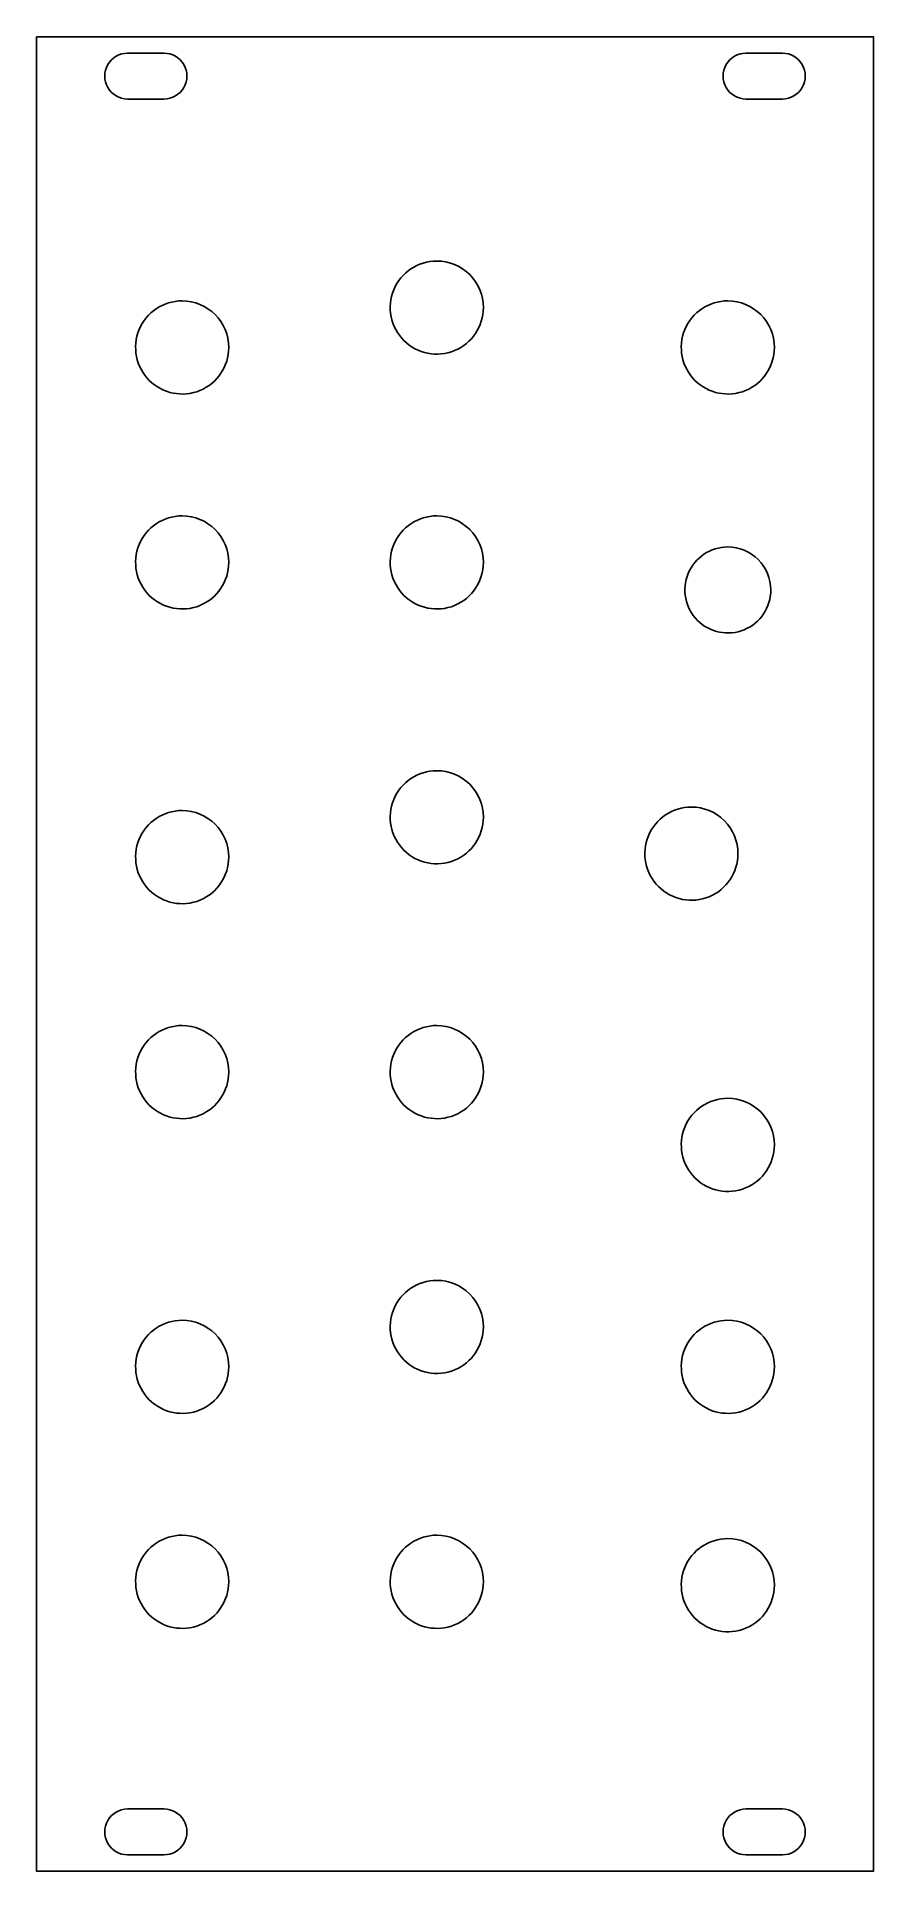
# Model space of a CAD drawing. Header units: millimetres. Extents: x 0 to 58, y 0 to 128.
import ezdxf

# ---------------------------------------------------------------- set-up
doc = ezdxf.new("R2010")
doc.units = ezdxf.units.MM
doc.layers.add('Cut', color=7, linetype='CONTINUOUS')

msp = doc.modelspace()

# ---------------------------------------------------------------- linework, layer by layer
at = {"layer": 'Cut', "color": 7}
for points in [[(0.05, 128.05009), (58.47, 128.05009), (58.47, 0.05009), (0.05, 0.05009)], [(27.99, 112.40009)], [(10.21, 109.62009)], [(48.31, 109.62009)], [(10.21, 94.62009)], [(27.99, 94.62009)], [(48.31, 92.45009)], [(27.99, 76.84009)], [(45.77, 74.30009)], [(10.21, 74.06009)], [(10.21, 59.06009)], [(27.99, 59.06009)], [(48.31, 53.98009)], [(27.99, 41.28009)], [(10.21, 38.50009)], [(48.31, 38.50009)], [(10.21, 23.50009)], [(27.99, 23.50009)], [(48.31, 23.26009)]]:
    msp.add_lwpolyline(points, close=True, dxfattribs=at)
for points in [[(6.4, 126.90009), (8.94, 126.90009)], [(49.58, 126.90009), (52.12, 126.90009)], [(6.4, 123.70009), (8.94, 123.70009)], [(49.58, 123.70009), (52.12, 123.70009)], [(6.4, 4.40009), (8.94, 4.40009)], [(49.58, 4.40009), (52.12, 4.40009)], [(6.4, 1.20009), (8.94, 1.20009)], [(49.58, 1.20009), (52.12, 1.20009)]]:
    msp.add_lwpolyline(points, dxfattribs=at)
for points in [[(6.4, 126.90009), (5.828375, 126.90009), (5.300172, 126.595132), (5.014359, 126.10009)], [(10.325641, 126.10009), (10.039828, 126.595132), (9.511625, 126.90009), (8.94, 126.90009)], [(49.58, 126.90009), (49.008375, 126.90009), (48.480172, 126.595132), (48.194359, 126.10009)], [(53.505641, 126.10009), (53.219828, 126.595132), (52.691625, 126.90009), (52.12, 126.90009)], [(5.014359, 126.10009), (4.728547, 125.605048), (4.728547, 124.995132), (5.014359, 124.50009)], [(10.325641, 124.50009), (10.611453, 124.995132), (10.611453, 125.605048), (10.325641, 126.10009)], [(48.194359, 126.10009), (47.908547, 125.605048), (47.908547, 124.995132), (48.194359, 124.50009)], [(53.505641, 124.50009), (53.791453, 124.995132), (53.791453, 125.605048), (53.505641, 126.10009)], [(5.014359, 124.50009), (5.300172, 124.005048), (5.828375, 123.70009), (6.4, 123.70009)], [(8.94, 123.70009), (9.511625, 123.70009), (10.039828, 124.005048), (10.325641, 124.50009)], [(48.194359, 124.50009), (48.480172, 124.005048), (49.008375, 123.70009), (49.58, 123.70009)], [(52.12, 123.70009), (52.691625, 123.70009), (53.219828, 124.005048), (53.505641, 124.50009)], [(27.99, 112.40009), (26.675498, 112.40009), (25.49043, 111.608253), (24.987392, 110.393811)], [(30.288097, 111.448187), (29.678604, 112.05768), (28.851954, 112.40009), (27.99, 112.40009)], [(31.24, 109.15009), (31.24, 110.012044), (30.89759, 110.838694), (30.288097, 111.448187)], [(24.987392, 110.393811), (24.484353, 109.179369), (24.762409, 107.781486), (25.691903, 106.851993)], [(10.21, 109.62009), (8.895498, 109.62009), (7.71043, 108.828253), (7.207392, 107.613811)], [(12.508097, 108.668187), (11.898604, 109.27768), (11.071954, 109.62009), (10.21, 109.62009)], [(29.233721, 106.147482), (30.448163, 106.65052), (31.24, 107.835588), (31.24, 109.15009)], [(48.31, 109.62009), (46.995498, 109.62009), (45.81043, 108.828253), (45.307392, 107.613811)], [(50.608097, 108.668187), (49.998604, 109.27768), (49.171954, 109.62009), (48.31, 109.62009)], [(7.207392, 107.613811), (6.704353, 106.399369), (6.982409, 105.001486), (7.911903, 104.071993)], [(13.46, 106.37009), (13.46, 107.232044), (13.11759, 108.058694), (12.508097, 108.668187)], [(45.307392, 107.613811), (44.804353, 106.399369), (45.082409, 105.001486), (46.011903, 104.071993)], [(51.56, 106.37009), (51.56, 107.232044), (51.21759, 108.058694), (50.608097, 108.668187)], [(11.453721, 103.367482), (12.668163, 103.87052), (13.46, 105.055588), (13.46, 106.37009)], [(25.691903, 106.851993), (26.621396, 105.922499), (28.019279, 105.644443), (29.233721, 106.147482)], [(49.553721, 103.367482), (50.768163, 103.87052), (51.56, 105.055588), (51.56, 106.37009)], [(7.911903, 104.071993), (8.841396, 103.142499), (10.239279, 102.864443), (11.453721, 103.367482)], [(46.011903, 104.071993), (46.941396, 103.142499), (48.339279, 102.864443), (49.553721, 103.367482)], [(10.21, 94.62009), (8.895498, 94.62009), (7.71043, 93.828253), (7.207392, 92.613811)], [(12.508097, 93.668187), (11.898604, 94.27768), (11.071954, 94.62009), (10.21, 94.62009)], [(13.46, 91.37009), (13.46, 92.232044), (13.11759, 93.058694), (12.508097, 93.668187)], [(27.99, 94.62009), (26.675498, 94.62009), (25.49043, 93.828253), (24.987392, 92.613811)], [(30.288097, 93.668187), (29.678604, 94.27768), (28.851954, 94.62009), (27.99, 94.62009)], [(31.24, 91.37009), (31.24, 92.232044), (30.89759, 93.058694), (30.288097, 93.668187)], [(7.207392, 92.613811), (6.704353, 91.399369), (6.982409, 90.001486), (7.911903, 89.071993)], [(24.987392, 92.613811), (24.484353, 91.399369), (24.762409, 90.001486), (25.691903, 89.071993)], [(48.31, 92.45009), (47.096613, 92.45009), (46.002704, 91.719163), (45.538361, 90.59814)], [(50.43132, 91.57141), (49.868711, 92.134019), (49.105649, 92.45009), (48.31, 92.45009)], [(11.453721, 88.367482), (12.668163, 88.87052), (13.46, 90.055588), (13.46, 91.37009)], [(29.233721, 88.367482), (30.448163, 88.87052), (31.24, 90.055588), (31.24, 91.37009)], [(51.31, 89.45009), (51.31, 90.245739), (50.993929, 91.008801), (50.43132, 91.57141)], [(45.538361, 90.59814), (45.074018, 89.477117), (45.330686, 88.186764), (46.18868, 87.32877)], [(7.911903, 89.071993), (8.841396, 88.142499), (10.239279, 87.864443), (11.453721, 88.367482)], [(25.691903, 89.071993), (26.621396, 88.142499), (28.019279, 87.864443), (29.233721, 88.367482)], [(49.45805, 86.678451), (50.579073, 87.142794), (51.31, 88.236703), (51.31, 89.45009)], [(46.18868, 87.32877), (47.046674, 86.470776), (48.337027, 86.214108), (49.45805, 86.678451)], [(27.99, 76.84009), (26.675498, 76.84009), (25.49043, 76.048253), (24.987392, 74.833811)], [(30.288097, 75.888187), (29.678604, 76.49768), (28.851954, 76.84009), (27.99, 76.84009)], [(31.24, 73.59009), (31.24, 74.452044), (30.89759, 75.278694), (30.288097, 75.888187)], [(24.987392, 74.833811), (24.484353, 73.619369), (24.762409, 72.221486), (25.691903, 71.291993)], [(45.77, 74.30009), (44.455498, 74.30009), (43.27043, 73.508253), (42.767392, 72.293811)], [(48.068097, 73.348187), (47.458604, 73.95768), (46.631954, 74.30009), (45.77, 74.30009)], [(10.21, 74.06009), (8.895498, 74.06009), (7.71043, 73.268253), (7.207392, 72.053811)], [(12.508097, 73.108187), (11.898604, 73.71768), (11.071954, 74.06009), (10.21, 74.06009)], [(13.46, 70.81009), (13.46, 71.672044), (13.11759, 72.498694), (12.508097, 73.108187)], [(29.233721, 70.587482), (30.448163, 71.09052), (31.24, 72.275588), (31.24, 73.59009)], [(49.02, 71.05009), (49.02, 71.912044), (48.67759, 72.738694), (48.068097, 73.348187)], [(7.207392, 72.053811), (6.704353, 70.839369), (6.982409, 69.441486), (7.911903, 68.511993)], [(42.767392, 72.293811), (42.264353, 71.079369), (42.542409, 69.681486), (43.471903, 68.751993)], [(11.453721, 67.807482), (12.668163, 68.31052), (13.46, 69.495588), (13.46, 70.81009)], [(25.691903, 71.291993), (26.621396, 70.362499), (28.019279, 70.084443), (29.233721, 70.587482)], [(47.013721, 68.047482), (48.228163, 68.55052), (49.02, 69.735588), (49.02, 71.05009)], [(7.911903, 68.511993), (8.841396, 67.582499), (10.239279, 67.304443), (11.453721, 67.807482)], [(43.471903, 68.751993), (44.401396, 67.822499), (45.799279, 67.544443), (47.013721, 68.047482)], [(10.21, 59.06009), (8.895498, 59.06009), (7.71043, 58.268253), (7.207392, 57.053811)], [(12.508097, 58.108187), (11.898604, 58.71768), (11.071954, 59.06009), (10.21, 59.06009)], [(27.99, 59.06009), (26.675498, 59.06009), (25.49043, 58.268253), (24.987392, 57.053811)], [(30.288097, 58.108187), (29.678604, 58.71768), (28.851954, 59.06009), (27.99, 59.06009)], [(13.46, 55.81009), (13.46, 56.672044), (13.11759, 57.498694), (12.508097, 58.108187)], [(31.24, 55.81009), (31.24, 56.672044), (30.89759, 57.498694), (30.288097, 58.108187)], [(7.207392, 57.053811), (6.704353, 55.839369), (6.982409, 54.441486), (7.911903, 53.511993)], [(24.987392, 57.053811), (24.484353, 55.839369), (24.762409, 54.441486), (25.691903, 53.511993)], [(11.453721, 52.807482), (12.668163, 53.31052), (13.46, 54.495588), (13.46, 55.81009)], [(29.233721, 52.807482), (30.448163, 53.31052), (31.24, 54.495588), (31.24, 55.81009)], [(48.31, 53.98009), (46.995498, 53.98009), (45.81043, 53.188253), (45.307392, 51.973811)], [(50.608097, 53.028187), (49.998604, 53.63768), (49.171954, 53.98009), (48.31, 53.98009)], [(7.911903, 53.511993), (8.841396, 52.582499), (10.239279, 52.304443), (11.453721, 52.807482)], [(25.691903, 53.511993), (26.621396, 52.582499), (28.019279, 52.304443), (29.233721, 52.807482)], [(51.56, 50.73009), (51.56, 51.592044), (51.21759, 52.418694), (50.608097, 53.028187)], [(45.307392, 51.973811), (44.804353, 50.759369), (45.082409, 49.361486), (46.011903, 48.431993)], [(49.553721, 47.727482), (50.768163, 48.23052), (51.56, 49.415588), (51.56, 50.73009)], [(46.011903, 48.431993), (46.941396, 47.502499), (48.339279, 47.224443), (49.553721, 47.727482)], [(27.99, 41.28009), (26.675498, 41.28009), (25.49043, 40.488253), (24.987392, 39.273811)], [(30.288097, 40.328187), (29.678604, 40.93768), (28.851954, 41.28009), (27.99, 41.28009)], [(31.24, 38.03009), (31.24, 38.892044), (30.89759, 39.718694), (30.288097, 40.328187)], [(10.21, 38.50009), (8.895498, 38.50009), (7.71043, 37.708253), (7.207392, 36.493811)], [(12.508097, 37.548187), (11.898604, 38.15768), (11.071954, 38.50009), (10.21, 38.50009)], [(24.987392, 39.273811), (24.484353, 38.059369), (24.762409, 36.661486), (25.691903, 35.731993)], [(48.31, 38.50009), (46.995498, 38.50009), (45.81043, 37.708253), (45.307392, 36.493811)], [(50.608097, 37.548187), (49.998604, 38.15768), (49.171954, 38.50009), (48.31, 38.50009)], [(13.46, 35.25009), (13.46, 36.112044), (13.11759, 36.938694), (12.508097, 37.548187)], [(29.233721, 35.027482), (30.448163, 35.53052), (31.24, 36.715588), (31.24, 38.03009)], [(51.56, 35.25009), (51.56, 36.112044), (51.21759, 36.938694), (50.608097, 37.548187)], [(7.207392, 36.493811), (6.704353, 35.279369), (6.982409, 33.881486), (7.911903, 32.951993)], [(45.307392, 36.493811), (44.804353, 35.279369), (45.082409, 33.881486), (46.011903, 32.951993)], [(11.453721, 32.247482), (12.668163, 32.75052), (13.46, 33.935588), (13.46, 35.25009)], [(25.691903, 35.731993), (26.621396, 34.802499), (28.019279, 34.524443), (29.233721, 35.027482)], [(49.553721, 32.247482), (50.768163, 32.75052), (51.56, 33.935588), (51.56, 35.25009)], [(7.911903, 32.951993), (8.841396, 32.022499), (10.239279, 31.744443), (11.453721, 32.247482)], [(46.011903, 32.951993), (46.941396, 32.022499), (48.339279, 31.744443), (49.553721, 32.247482)], [(10.21, 23.50009), (8.895498, 23.50009), (7.71043, 22.708253), (7.207392, 21.493811)], [(12.508097, 22.548187), (11.898604, 23.15768), (11.071954, 23.50009), (10.21, 23.50009)], [(27.99, 23.50009), (26.675498, 23.50009), (25.49043, 22.708253), (24.987392, 21.493811)], [(30.288097, 22.548187), (29.678604, 23.15768), (28.851954, 23.50009), (27.99, 23.50009)], [(48.31, 23.26009), (46.995498, 23.26009), (45.81043, 22.468253), (45.307392, 21.253811)], [(50.608097, 22.308187), (49.998604, 22.91768), (49.171954, 23.26009), (48.31, 23.26009)], [(13.46, 20.25009), (13.46, 21.112044), (13.11759, 21.938694), (12.508097, 22.548187)], [(31.24, 20.25009), (31.24, 21.112044), (30.89759, 21.938694), (30.288097, 22.548187)], [(51.56, 20.01009), (51.56, 20.872044), (51.21759, 21.698694), (50.608097, 22.308187)], [(7.207392, 21.493811), (6.704353, 20.279369), (6.982409, 18.881486), (7.911903, 17.951993)], [(24.987392, 21.493811), (24.484353, 20.279369), (24.762409, 18.881486), (25.691903, 17.951993)], [(45.307392, 21.253811), (44.804353, 20.039369), (45.082409, 18.641486), (46.011903, 17.711993)], [(11.453721, 17.247482), (12.668163, 17.75052), (13.46, 18.935588), (13.46, 20.25009)], [(29.233721, 17.247482), (30.448163, 17.75052), (31.24, 18.935588), (31.24, 20.25009)], [(49.553721, 17.007482), (50.768163, 17.51052), (51.56, 18.695588), (51.56, 20.01009)], [(7.911903, 17.951993), (8.841396, 17.022499), (10.239279, 16.744443), (11.453721, 17.247482)], [(25.691903, 17.951993), (26.621396, 17.022499), (28.019279, 16.744443), (29.233721, 17.247482)], [(46.011903, 17.711993), (46.941396, 16.782499), (48.339279, 16.504443), (49.553721, 17.007482)], [(6.4, 4.40009), (5.828375, 4.40009), (5.300172, 4.095132), (5.014359, 3.60009)], [(10.325641, 3.60009), (10.039828, 4.095132), (9.511625, 4.40009), (8.94, 4.40009)], [(49.58, 4.40009), (49.008375, 4.40009), (48.480172, 4.095132), (48.194359, 3.60009)], [(53.505641, 3.60009), (53.219828, 4.095132), (52.691625, 4.40009), (52.12, 4.40009)], [(5.014359, 3.60009), (4.728547, 3.105048), (4.728547, 2.495132), (5.014359, 2.00009)], [(10.325641, 2.00009), (10.611453, 2.495132), (10.611453, 3.105048), (10.325641, 3.60009)], [(48.194359, 3.60009), (47.908547, 3.105048), (47.908547, 2.495132), (48.194359, 2.00009)], [(53.505641, 2.00009), (53.791453, 2.495132), (53.791453, 3.105048), (53.505641, 3.60009)], [(5.014359, 2.00009), (5.300172, 1.505048), (5.828375, 1.20009), (6.4, 1.20009)], [(8.94, 1.20009), (9.511625, 1.20009), (10.039828, 1.505048), (10.325641, 2.00009)], [(48.194359, 2.00009), (48.480172, 1.505048), (49.008375, 1.20009), (49.58, 1.20009)], [(52.12, 1.20009), (52.691625, 1.20009), (53.219828, 1.505048), (53.505641, 2.00009)]]:
    msp.add_open_spline(points, degree=3, dxfattribs=at)

doc.saveas('drawing.dxf')
